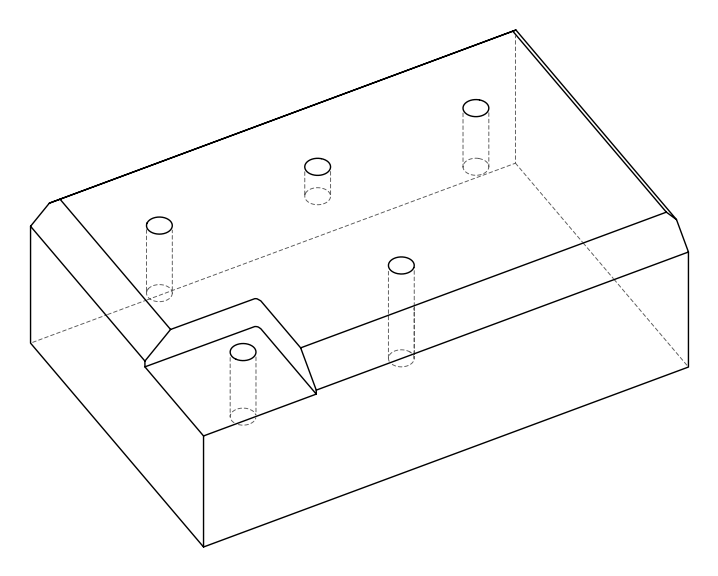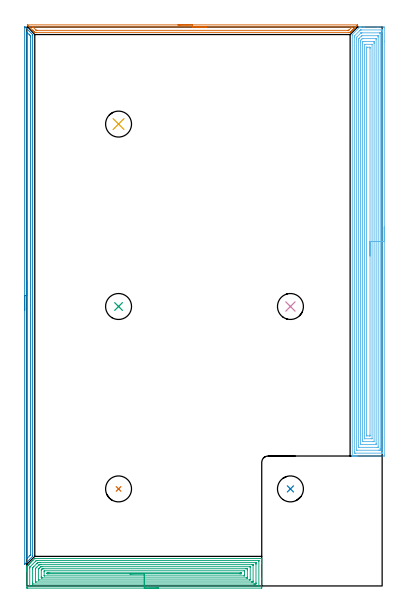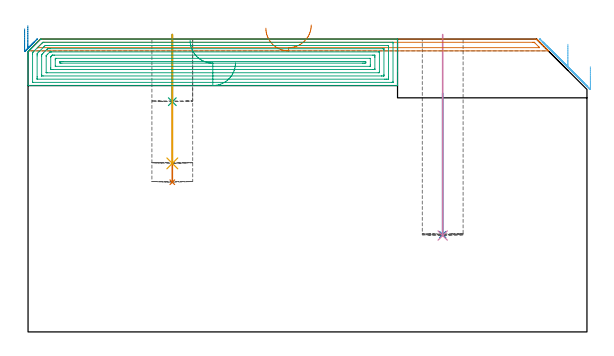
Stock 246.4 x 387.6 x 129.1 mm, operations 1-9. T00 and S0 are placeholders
(PLAN: 10 operations, 2 tool changes, 82.3 min)
(1 INDEXABLE_INSERT_DRILL_BLIND_HOLE_FROM_SOLID | STEP1POCKET | NXT0302_007 | 0.26 min | 15977 mm3)
(2 INDEXABLE_INSERT_DRILL_BLIND_HOLE_FROM_SOLID_1 | STEP1POCKET_1 | NXT0302_007 | 0.26 min | 21848 mm3)
(3 INDEXABLE_INSERT_DRILL_BLIND_HOLE_FROM_SOLID_2 | STEP1POCKET_2 | NXT0302_007 | 0.12 min | 6958 mm3)
(4 INDEXABLE_INSERT_DRILL_BLIND_HOLE_FROM_SOLID_3 | STEP1POCKET_3 | NXT0302_007 | 0.36 min | 21949 mm3)
(5 INDEXABLE_INSERT_DRILL_BLIND_HOLE_FROM_SOLID_4 | STEP1POCKET_4 | NXT0302_007 | 0.23 min | 13871 mm3)
(6 AREA_MILL | FG_CHAMFER_SURFACE | UGT0205_001 | 19.39 min | 75305 mm3)
(7 AREA_MILL_1 | FG_CHAMFER_SURFACE_1 | UGT0205_001 | 3.78 min | 3052 mm3)
(8 AREA_MILL_2 | FG_CHAMFER_SURFACE_2 | UGT0205_001 | 6.08 min | 5642 mm3)
(9 AREA_MILL_3 | FG_CHAMFER_SURFACE_3 | UGT0205_001 | 10.62 min | 35788 mm3)
(10 MILL_CORNER_NOTCH_RECTANGULAR | CORNER_NOTCH_RECTANGULAR | NXT0201_009 | Follow Part, ap 2, ae 75% | 41.24 min | 184515 mm3)
(TOOL NXT0302_007 | Index. Insert Drill 18mm [880-D1800L25-05] | D18 PA176 FL90 Z2)
(TOOL UGT0205_001 | Chamfer Mill 20 x 3 x 45 deg. | D20 FL50 Z2)
(TOOL NXT0201_009 | ENDMILL 8mm [2P460-0800-NA 1630] | D8 FL26 Z6)
(OP 1 INDEXABLE_INSERT_DRILL_BLIND_HOLE_FROM_SOLID)
G17 G21 G94 G90
T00 M6
G54
G17 G0 G90 X63.6 Y67.3 S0 M3
G43 Z139.1 H1
G94 G81 G98 Z66. F250. R131.1
G80
M5
M2
(OP 2 INDEXABLE_INSERT_DRILL_BLIND_HOLE_FROM_SOLID_1)
G17 G21 G94 G90
T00 M6
G54
G17 G0 G90 X182.8 Y67.3 S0 M3
G43 Z139.1 H1
G94 G81 G98 Z42.9 F250. R105.2
G80
M5
M2
(OP 3 INDEXABLE_INSERT_DRILL_BLIND_HOLE_FROM_SOLID_2)
G17 G21 G94 G90
T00 M6
G54
G17 G0 G90 X63.6 Y193.8 S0 M3
G43 Z139.1 H1
G94 G81 G98 Z101.5 F250. R131.1
G80
M5
M2
(OP 4 INDEXABLE_INSERT_DRILL_BLIND_HOLE_FROM_SOLID_3)
G17 G21 G94 G90
T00 M6
G54
G17 G0 G90 X182.8 Y193.8 S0 M3
G43 Z139.1 H1
G94 G81 G98 Z42.5 F250. R131.1
G80
M5
M2
(OP 5 INDEXABLE_INSERT_DRILL_BLIND_HOLE_FROM_SOLID_4)
G17 G21 G94 G90
T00 M6
G54
G17 G0 G90 X63.6 Y320.3 S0 M3
G43 Z139.1 H1
G94 G81 G98 Z74.3 F250. R131.1
G80
M5
M2
(OP 6 AREA_MILL)
G17 G21 G94 G90
T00 M6
G54
G17 G0 G90 X247.9 Y248.85 S1061 M3
G43 Z139.1 H0
Z116.9
G94 G1 Y248.812 Z116.028 F250.
Y248.698 Z115.164
Y248.509 Z114.312
Y248.247 Z113.48
Y247.913 Z112.674
Y247.51 Z111.9
Y247.041 Z111.164
Y246.51 Z110.472
Y245.921 Z109.829
Y245.278 Z109.24
Y244.586 Z108.709
Y243.85 Z108.24
Y243.076 Z107.837
Y242.27 Z107.503
Y241.438 Z107.241
Y240.586 Z107.052
Y239.722 Z106.938
Y238.85 Z106.9
Y90.705
X247.896 Y90.303 Z106.902
X247.892 Y90.11 Z106.906
X247.695 Y90.1 Z107.102
X229.442 Z125.353
X228.842 Z125.952
X228.273 Z126.524
X227.958 Z126.838
X227.389 Z127.407
X227.074 Z127.721
X226.444 Z128.356
X226.049 Z128.75
X225.717 Z129.074
X225.703 Y90.108 Z129.088
X225.7 Y90.259 Z129.1
Y381.64
X225.698 Y382.396 Z129.098
X225.699 Y382.4 Z129.096
X225.7 Y382.403 Z129.095
X225.743 Y382.445 Z129.055
X225.831 Y382.532 Z128.967
X230.74 Y387.441 Z124.058
X230.782 Y387.484 Z124.013
X230.865 Y387.569 Z123.926
X230.897 Y387.59 Z123.893
X230.924 Y387.599 Z123.866
X231.068 Y387.6 Z123.726
X231.304 Z123.495
X231.749 Z123.051
X232.379 Z122.416
X233.578 Z121.219
X234.147 Z120.647
X243.431 Z111.366
X247.41 Z107.387
X247.697 Y387.598 Z107.1
X247.892 Y387.59 Z106.906
X247.899 Y387.394 Z106.899
X247.9 Y377.736 Z106.9
Y238.85
X246.486 Z108.314
X246.485 Y92.277 Z108.315
X246.484 Y92.171 Z108.316
X246.481 Y92.119 Z108.319
X246.48 Y92.113 Z108.32
X246.465 Y92.109 Z108.335
X246.415 Y92.105 Z108.385
X246.028 Y92.1 Z108.772
X227.958 Z126.842
X227.459 Y92.102 Z127.341
X227.232 Y92.107 Z127.568
X227.133 Y92.11 Z127.667
X227.116 Y92.447 Z127.684
X227.115 Y92.49 Z127.685
X227.114 Y93.342 Z127.686
X227.115 Y380.748 Z127.685
X227.121 Y381.173 Z127.679
X227.133 Y381.372 Z127.667
X227.234 Y381.478 Z127.566
X227.39 Y381.64 Z127.41
X230.959 Y385.21 Z123.841
X231.23 Y385.477 Z123.57
X231.32 Y385.562 Z123.48
X231.352 Y385.59 Z123.448
X231.398 Y385.593 Z123.402
X231.495 Y385.596 Z123.305
X231.993 Y385.6 Z122.807
X245.642 Z109.158
X246.141 Y385.598 Z108.659
X246.368 Y385.593 Z108.432
X246.467 Y385.59 Z108.333
X246.484 Y385.252 Z108.316
X246.485 Y385.21 Z108.315
X246.486 Y384.358 Z108.314
Y238.85
X245.072 Z109.729
X245.071 Y95.167
X245.07 Y94.852 Z109.73
X245.066 Y94.275 Z109.734
X245.065 Y94.126 Z109.735
X244.922 Y94.109 Z109.878
X244.758 Y94.105 Z110.042
X244.047 Y94.1 Z110.753
X243.873 Z110.927
X229.015 Z125.785
X228.842 Y94.102 Z125.958
X228.669 Y94.105 Z126.131
X228.554 Y94.11 Z126.246
X228.534 Y94.117 Z126.266
X228.533 Y94.132 Z126.267
X228.531 Y94.17 Z126.269
X228.529 Y94.275 Z126.271
Y379.279
X228.53 Y379.855 Z126.27
X228.532 Y380.168 Z126.268
X228.535 Y380.276 Z126.265
X228.547 Y380.336 Z126.253
X228.894 Y380.695 Z125.906
X231.559 Y383.36 Z123.241
X231.626 Y383.425 Z123.174
X231.779 Y383.568 Z123.021
X231.825 Y383.59 Z122.975
X231.917 Y383.595 Z122.883
X232.032 Y383.598 Z122.768
X232.206 Y383.6 Z122.594
X232.379 Z122.421
X244.584 Z110.216
X244.758 Y383.598 Z110.042
X244.931 Y383.595 Z109.869
X245.046 Y383.59 Z109.754
X245.066 Y383.583 Z109.734
X245.067 Y383.568 Z109.733
X245.07 Y383.53 Z109.73
X245.071 Y383.425 Z109.729
X245.072 Y238.85
X243.657 Z111.143
X243.656 Y96.279 Z111.144
X243.654 Y96.182 Z111.146
X243.65 Y96.125 Z111.15
X243.645 Y96.11 Z111.155
X243.622 Y96.107 Z111.178
X243.411 Y96.103 Z111.389
X242.989 Y96.1 Z111.811
X230.571 Z124.229
X230.179 Y96.105 Z124.621
X229.983 Y96.11 Z124.817
X229.949 Y96.118 Z124.851
X229.946 Y96.151 Z124.854
X229.945 Y96.206 Z124.855
X229.943 Y96.734 Z124.857
Y96.952
Y378.07
X229.944 Y378.743 Z124.856
X229.947 Y378.963 Z124.853
X229.953 Y379.293 Z124.847
X230.117 Y379.461 Z124.683
X230.503 Y379.855 Z124.297
X232.053 Y381.405 Z122.747
X232.185 Y381.534 Z122.615
X232.227 Y381.572 Z122.573
X232.25 Y381.589 Z122.55
X232.274 Y381.593 Z122.526
X232.379 Y381.599 Z122.421
X232.419 Y381.6 Z122.381
X243.029 Z111.771
X243.421 Y381.595 Z111.379
X243.617 Y381.59 Z111.183
X243.651 Y381.582 Z111.149
X243.654 Y381.549 Z111.146
X243.655 Y381.494 Z111.145
X243.657 Y380.966 Z111.143
Y380.748
Y238.85
X242.243 Z112.557
Y98.598
X242.242 Y98.459 Z112.558
X242.238 Y98.18 Z112.562
X242.236 Y98.109 Z112.564
X242.223 Y98.106 Z112.577
X242.184 Y98.103 Z112.616
X242.105 Y98.101 Z112.695
X231.495 Z123.305
X231.405 Y98.103 Z123.395
X231.379 Y98.106 Z123.421
X231.369 Y98.108 Z123.431
X231.364 Y98.136 Z123.436
X231.361 Y98.32 Z123.439
X231.358 Y98.598 Z123.442
X231.357 Y377.317 Z123.443
X231.359 Y378.07 Z123.441
X231.361 Y378.205 Z123.439
X231.364 Y378.251 Z123.436
X231.391 Y378.282 Z123.409
X231.495 Y378.393 Z123.305
X231.777 Y378.678 Z123.023
X232.06 Y378.963 Z122.74
X232.221 Y379.122 Z122.579
X232.379 Y379.278 Z122.421
X232.671 Y379.561 Z122.129
X232.713 Y379.59 Z122.087
X232.79 Y379.593 Z122.01
X232.948 Y379.597 Z121.852
X233.263 Y379.599 Z121.537
X233.516 Y379.6 Z121.284
X242.105 Y379.599 Z112.695
X242.195 Y379.597 Z112.605
X242.221 Y379.594 Z112.579
X242.23 Y379.592 Z112.57
X242.236 Y379.565 Z112.564
X242.239 Y379.381 Z112.561
X242.242 Y379.102 Z112.558
X242.243 Y238.85 Z112.557
X240.829 Z113.971
X240.828 Y100.274 Z113.972
X240.827 Y100.15 Z113.973
X240.825 Y100.12 Z113.975
X240.823 Y100.112 Z113.977
X240.814 Y100.108 Z113.986
X240.753 Y100.102 Z114.047
X240.337 Y100.1 Z114.463
X239.871 Z114.929
X233.263 Y100.101 Z121.537
X232.793 Y100.104 Z122.007
X232.779 Y100.11 Z122.021
X232.777 Y100.121 Z122.023
X232.773 Y100.522 Z122.027
X232.771 Y101.018 Z122.029
Y101.415
X232.772 Y376.285 Z122.028
X232.774 Y376.779 Z122.026
X232.778 Y377.178 Z122.022
X232.791 Y377.232 Z122.009
X232.836 Y377.282 Z121.964
X232.907 Y377.356 Z121.893
X232.998 Y377.446 Z121.802
X233.089 Y377.529 Z121.711
X233.161 Y377.59 Z121.639
X233.263 Y377.592 Z121.537
X233.73 Y377.599 Z121.07
X240.337 Z114.463
X240.806 Y377.596 Z113.994
X240.821 Y377.59 Z113.979
X240.823 Y377.579 Z113.977
X240.827 Y377.178 Z113.973
X240.829 Y376.681 Z113.971
Y376.285
Y238.85
X239.415 Z115.385
Y102.2
X239.414 Y102.147 Z115.386
X239.411 Y102.122 Z115.389
X239.409 Y102.116 Z115.391
X239.388 Y102.11 Z115.412
X238.978 Y102.102 Z115.822
X238.773 Y102.1 Z116.027
X234.352 Y102.101 Z120.448
X234.256 Y102.104 Z120.544
X234.238 Y102.107 Z120.562
X234.192 Y102.123 Z120.608
X234.186 Y102.268 Z120.614
Y102.307
X234.185 Y375.5 Z120.615
X234.186 Y375.553 Z120.614
X234.189 Y375.578 Z120.611
X234.191 Y375.584 Z120.609
X234.212 Y375.59 Z120.588
X234.622 Y375.598 Z120.178
X234.827 Y375.6 Z119.973
X239.248 Y375.599 Z115.552
X239.344 Y375.596 Z115.456
X239.362 Y375.593 Z115.438
X239.408 Y375.577 Z115.392
X239.414 Y375.432 Z115.386
Y375.393
X239.415 Y238.85 Z115.385
X238. Z116.8
Y104.665
X237.999 Y104.346 Z116.801
X237.994 Y104.134 Z116.806
X237.992 Y104.109 Z116.808
X237.984 Y104.106 Z116.816
X237.958 Y104.102 Z116.842
X237.903 Y104.1 Z116.897
X237.684 Z117.116
X235.908 Z118.892
X235.698 Y104.11 Z119.102
X235.606 Y104.116 Z119.194
X235.603 Y104.166 Z119.197
X235.601 Y104.221 Z119.199
X235.6 Y104.411 Z119.2
Y104.984
Y373.035
X235.601 Y373.354 Z119.199
X235.605 Y373.566 Z119.195
X235.608 Y373.591 Z119.192
X235.616 Y373.594 Z119.184
X235.642 Y373.598 Z119.158
X235.697 Y373.6 Z119.103
X235.916 Z118.884
X237.692 Z117.108
X237.902 Y373.59 Z116.898
X237.994 Y373.584 Z116.806
X237.997 Y373.534 Z116.803
X237.999 Y373.479 Z116.801
X238. Y373.289 Z116.8
Y372.716
Y238.85
Y237.978 Z116.838
Y237.113 Z116.951
Y236.262 Z117.14
Y235.43 Z117.403
Y234.624 Z117.736
Y233.85 Z118.139
Y233.114 Z118.608
Y232.422 Z119.139
Y231.779 Z119.728
Y231.19 Z120.372
Y230.658 Z121.064
Y230.19 Z121.8
Y229.787 Z122.573
Y229.453 Z123.379
Y229.191 Z124.211
Y229.002 Z125.063
Y228.888 Z125.928
Y228.85 Z126.8
G0 Z139.1
M5
M2
(OP 7 AREA_MILL_1)
G17 G21 G94 G90
T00 M6
G54
G17 G0 G90 X104.85 Y389.1 S1061 M3
G43 Z139.1 H0
Z133.9
G94 G1 X104.888 Z133.028 F250.
X105.002 Z132.164
X105.191 Z131.312
X105.453 Z130.48
X105.787 Z129.674
X106.19 Z128.9
X106.659 Z128.164
X107.19 Z127.472
X107.779 Z126.829
X108.422 Z126.24
X109.114 Z125.709
X109.85 Z125.24
X110.624 Z124.837
X111.43 Z124.503
X112.262 Z124.241
X113.114 Z124.052
X113.978 Z123.938
X114.85 Z123.9
X229.375 Y389.099 Z123.899
X229.383 Y389.095 Z123.904
X229.375 Y389.078 Z123.92
X229.304 Y389.003 Z123.996
X228.767 Y388.467 Z124.533
X228.558 Y388.256 Z124.74
X227.932 Y387.632 Z125.368
X227.885 Y387.585 Z125.414
X227.68 Y387.378 Z125.618
X227.098 Y386.797 Z126.202
X226.992 Y386.691 Z126.307
X226.802 Y386.5 Z126.496
X226.263 Y385.962 Z127.037
X225.924 Y385.622 Z127.374
X225.427 Y385.127 Z127.872
X225.205 Y384.904 Z128.094
X225.046 Y384.744 Z128.251
X224.89 Y384.589 Z128.408
X224.758 Y384.457 Z128.541
X224.607 Y384.305 Z128.691
X224.311 Y384.012 Z128.985
X224.202 Y383.905 Z129.091
X223.418 Y383.9 Z129.1
X6.282
X5.498 Y383.905 Z129.091
X5.475 Y383.925 Z129.072
X5.389 Y384.01 Z128.987
X5.093 Y384.305 Z128.691
X4.942 Y384.457 Z128.541
X4.81 Y384.589 Z128.408
X4.654 Y384.744 Z128.251
X4.495 Y384.904 Z128.094
X4.378 Y385.021 Z127.977
X4.215 Y385.183 Z127.812
X4.049 Y385.351 Z127.647
X3.947 Y385.452 Z127.545
X0.69 Y388.71 Z124.29
X0.474 Y388.929 Z124.071
X0.319 Y389.093 Z123.906
X0.474 Y389.1 Z123.9
X114.85
Y387.686 Z125.314
X225.205 Y387.685 Z125.315
X225.34
X225.459 Y387.681 Z125.319
X225.511 Y387.679 Z125.321
Y387.672 Z125.328
X225.435 Y387.591 Z125.409
X225.304 Y387.455 Z125.545
X225.205 Y387.354 Z125.646
X223.418 Y385.567 Z127.433
X223.222 Y385.375 Z127.625
X223.173 Y385.33 Z127.67
X223.16 Y385.322 Z127.678
X223.141 Y385.319 Z127.681
X223.094 Y385.316 Z127.684
X222.904 Y385.315 Z127.685
X222.524 Y385.314 Z127.686
X7.042
X6.662 Y385.317 Z127.683
X6.568 Y385.319 Z127.681
X6.548 Y385.321 Z127.679
X6.52 Y385.342 Z127.658
X6.455 Y385.401 Z127.599
X6.282 Y385.568 Z127.432
X4.248 Y387.603 Z125.397
X4.2 Y387.653 Z125.347
X4.181 Y387.677 Z125.323
Y387.68 Z125.32
X4.185 Y387.682 Z125.318
X4.246 Y387.684 Z125.316
X4.495 Y387.686 Z125.314
X4.629
X114.85
X115.722 Z125.352
X116.587 Z125.466
X117.438 Z125.655
X118.27 Z125.917
X119.076 Z126.251
X119.85 Z126.654
X120.586 Z127.123
X121.278 Z127.654
X121.921 Z128.243
X122.51 Z128.886
X123.042 Z129.579
X123.51 Z130.314
X123.913 Z131.088
X124.247 Z131.894
X124.509 Z132.726
X124.698 Z133.578
X124.812 Z134.443
X124.85 Z135.314
G0 Z139.1
M5
M2
(OP 8 AREA_MILL_2)
G17 G21 G94 G90
T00 M6
G54
G17 G0 G90 X-1.5 Y191.3 S1061 M3
G43 Z139.1 H0
Z133.6
G94 G1 Y191.338 Z132.728 F250.
Y191.452 Z131.864
Y191.641 Z131.012
Y191.903 Z130.18
Y192.237 Z129.374
Y192.64 Z128.6
Y193.108 Z127.864
Y193.639 Z127.172
Y194.229 Z126.529
Y194.872 Z125.94
Y195.564 Z125.408
Y196.3 Z124.94
Y197.074 Z124.537
Y197.88 Z124.203
Y198.712 Z123.941
Y199.563 Z123.752
Y200.428 Z123.638
Y201.3 Z123.6
X-1.499 Y387.481
X-1.494 Y387.59 Z123.605
X-1.412 Y387.6 Z123.688
X-1.292 Z123.807
X-1.2 Y387.59 Z123.895
X-1.105 Y387.506 Z123.993
X3.916 Y382.483 Z129.015
X3.995 Y382.395 Z129.091
X4. Y381.634 Z129.1
Y20.966
X3.993 Y20.496 Z129.093
X3.945 Y20.445 Z129.045
X3.912 Y20.411 Z129.011
X1.788 Y18.288 Z126.887
X0.511 Y17.01 Z125.61
X-0.89 Y15.609 Z124.209
X-1.412 Y15.088 Z123.686
X-1.491 Y15.013 Z123.605
X-1.499 Y15.119 Z123.601
X-1.5 Y201.3 Z123.6
X-0.086 Z125.014
Y383.42
X-0.081 Y384.019 Z125.019
X0.529 Y383.42 Z125.629
X1.694 Y382.256 Z126.794
X2.312 Y381.634 Z127.412
X2.581 Y381.357 Z127.681
X2.586 Y380.741 Z127.686
Y21.859
X2.581 Y21.543 Z127.681
X2.297 Y21.251 Z127.397
X2.016 Y20.966 Z127.116
X0.23 Y19.18 Z125.33
X0.072 Y19.027 Z125.172
X-0.081 Y18.881 Z125.019
X-0.086 Y19.18 Z125.014
Y19.185
Y201.3
Y202.171 Z125.052
Y203.036 Z125.166
Y203.888 Z125.355
Y204.72 Z125.617
Y205.526 Z125.951
Y206.3 Z126.354
Y207.036 Z126.823
Y207.728 Z127.354
Y208.371 Z127.943
Y208.96 Z128.586
Y209.491 Z129.278
Y209.96 Z130.014
Y210.363 Z130.788
Y210.697 Z131.594
Y210.959 Z132.426
Y211.148 Z133.278
Y211.262 Z134.143
Y211.3 Z135.014
G0 Z139.1
M5
M2
(OP 9 AREA_MILL_3)
G17 G21 G94 G90
T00 M6
G54
G17 G0 G90 X91.45 Y-1.5 S1061 M3
G43 Z139.1 H0
Z118.6
G94 G1 X91.412 Z117.728 F250.
X91.298 Z116.863
X91.109 Z116.012
X90.847 Z115.18
X90.513 Z114.374
X90.11 Z113.6
X89.642 Z112.864
X89.11 Z112.172
X88.521 Z111.529
X87.878 Z110.94
X87.186 Z110.408
X86.45 Z109.94
X85.676 Z109.537
X84.87 Z109.203
X84.038 Z108.941
X83.186 Z108.752
X82.322 Z108.638
X81.45 Z108.6
X0.616
X0.232 Y-1.496 Z108.603
X0.01 Y-1.492 Z108.606
X0. Y-1.266 Z108.831
Y9.911 Z120.006
Y10.521 Z120.615
Y11.071 Z121.168
Y11.407 Z121.503
Y11.957 Z122.053
Y12.292 Z122.387
Y13.117 Z123.216
X0.001 Y13.492 Z123.588
X0.02 Y13.522 Z123.619
X0.411 Y13.911 Z124.01
X0.562 Y14.063 Z124.16
X0.616 Y14.116 Z124.215
X0.803 Y14.304 Z124.403
X0.857 Y14.359 Z124.455
X0.914 Y14.414 Z124.513
X1.096 Y14.597 Z124.695
X1.152 Y14.654 Z124.75
X1.211 Y14.712 Z124.811
X1.389 Y14.889 Z124.988
X1.447 Y14.949 Z125.045
X1.744 Y15.244 Z125.344
X2.402 Y15.903 Z126.002
X3.295 Y16.796 Z126.895
X4.189 Y17.689 Z127.788
X5.433 Y18.934 Z129.032
X5.448 Y18.948 Z129.044
X5.505 Y19.001 Z129.08
X5.975 Y19. Z129.1
X162.731
X162.89 Y18.997 Z129.088
X162.892 Y18.976 Z129.067
X162.9 Y18.614 Z128.714
Y18.277 Z128.376
Y17.606 Z127.701
Y16.384 Z126.481
Y15.834 Z125.929
Y4.902 Z115.
Y-0.991 Z109.106
X162.897 Y-1.269 Z108.829
X162.89 Y-1.492 Z108.606
X162.665 Y-1.499 Z108.599
X81.45 Y-1.5 Z108.6
Y-0.086 Z110.014
X2.18 Y-0.085 Z110.015
X2.079 Y-0.084 Z110.016
X2.03 Y-0.081 Z110.019
X2.012 Y-0.079 Z110.021
X2.01 Y-0.065 Z110.035
X2.005 Y0.045 Z110.145
X2.001 Y0.293 Z110.393
Y12.292 Z122.392
X2.002 Y12.689 Z122.789
X2.009 Y12.934 Z123.034
X2.014 Y13.053 Z123.153
X2.133 Y13.178 Z123.278
X2.265 Y13.314 Z123.414
X2.402 Y13.453 Z123.553
X5.975 Y17.025 Z127.125
X6.269 Y17.314 Z127.414
X6.474 Y17.513 Z127.613
X6.546 Y17.579 Z127.679
X6.888 Y17.586 Z127.686
X160.72 Y17.585 Z127.685
X160.821 Y17.584 Z127.684
X160.87 Y17.581 Z127.681
X160.888 Y17.579 Z127.679
X160.89 Y17.565 Z127.665
X160.895 Y17.455 Z127.555
X160.899 Y17.207 Z127.307
Y0.382 Z110.482
X160.892 Y-0.017 Z110.083
X160.89 Y-0.068 Z110.032
X160.875 Y-0.079 Z110.021
X160.825 Y-0.081 Z110.019
X160.716 Y-0.084 Z110.016
X160.498 Y-0.086 Z110.014
X81.45
Y1.328 Z111.428
X4.189 Y1.329 Z111.429
X4.075 Y1.33 Z111.43
X4.035 Y1.333 Z111.433
X4.018 Y1.334 Z111.434
X4.01 Y1.355 Z111.455
X4.005 Y1.479 Z111.579
X4.002 Y1.666 Z111.766
X4. Y1.852 Z111.952
Y2.551 Z112.651
Y11.593 Z121.693
X4.005 Y12.292 Z122.392
X4.009 Y12.471 Z122.571
X4.032 Y12.62 Z122.72
X4.189 Y12.786 Z122.886
X4.828 Y13.429 Z123.529
X6.868 Y15.469 Z125.569
X7.052 Y15.652 Z125.752
X7.237 Y15.834 Z125.934
X7.502 Y16.091 Z126.191
X7.596 Y16.164 Z126.264
X7.761 Y16.166 Z126.266
X8.316 Y16.17 Z126.27
X8.655 Y16.171 Z126.271
X9.208
X158.711
X158.825 Y16.169 Z126.269
X158.865 Y16.167 Z126.267
X158.882 Y16.165 Z126.265
X158.89 Y16.145 Z126.245
X158.895 Y16.021 Z126.121
X158.898 Y15.834 Z125.934
X158.9 Y15.648 Z125.748
Y14.949 Z125.049
Y2.364 Z112.464
X158.895 Y1.666 Z111.766
X158.891 Y1.487 Z111.587
X158.872 Y1.335 Z111.435
X158.711 Y1.334 Z111.434
X158.157 Y1.33 Z111.43
X157.818 Y1.329 Z111.429
X157.265 Y1.328 Z111.428
X81.45
Y2.743 Z112.843
X6.675
X6.107 Y2.745 Z112.845
X6.046 Y2.747 Z112.847
X6.011 Y2.749 Z112.849
X6.008 Y2.794 Z112.894
X6.004 Y3. Z113.1
X6. Y3.412 Z113.512
Y11.407 Z121.507
X6.005 Y11.837 Z121.937
X6.01 Y12.052 Z122.152
X6.014 Y12.154 Z122.254
X6.062 Y12.206 Z122.306
X6.144 Y12.292 Z122.392
X6.503 Y12.654 Z122.754
X6.868 Y13.02 Z123.12
X8.406 Y14.557 Z124.657
X8.508 Y14.655 Z124.755
X8.578 Y14.719 Z124.819
X8.616 Y14.75 Z124.85
X8.655 Y14.752 Z124.852
X8.85 Y14.755 Z124.855
X9.548 Y14.757 Z124.857
X9.741
X156.225
X156.793 Y14.755 Z124.855
X156.854 Y14.753 Z124.853
X156.889 Y14.751 Z124.851
X156.892 Y14.706 Z124.806
X156.896 Y14.5 Z124.6
X156.9 Y14.088 Z124.188
Y3.437 Z113.537
X156.894 Y3.006 Z113.106
X156.89 Y2.792 Z112.892
X156.884 Y2.749 Z112.849
X156.831 Y2.747 Z112.847
X156.73 Y2.745 Z112.845
X156.032 Y2.743 Z112.843
X155.839
X81.45
Y4.157 Z114.257
X8.488
X8.154 Y4.159 Z114.259
X8.059 Y4.161 Z114.261
X8.009 Y4.164 Z114.264
X8.006 Y4.173 Z114.273
X8.002 Y4.23 Z114.33
X8.001 Y4.322 Z114.422
X8. Y11.407 Z121.507
X8.002 Y11.569 Z121.669
X8.005 Y11.65 Z121.75
X8.01 Y11.689 Z121.789
X8.028 Y11.718 Z121.818
X8.181 Y11.877 Z121.977
X8.59 Y12.292 Z122.392
X8.622 Y12.324 Z122.424
X9.548 Y13.248 Z123.348
X9.644 Y13.334 Z123.434
X9.73 Y13.337 Z123.437
X9.911 Y13.341 Z123.441
X10.274 Y13.343 Z123.443
X10.441
X154.412
X154.746 Y13.341 Z123.441
X154.84 Y13.339 Z123.439
X154.891 Y13.336 Z123.436
X154.893 Y13.327 Z123.427
X154.898 Y13.27 Z123.37
X154.899 Y13.178 Z123.278
Y4.56 Z114.66
X154.895 Y4.322 Z114.422
X154.89 Y4.167 Z114.267
X154.579 Y4.16 Z114.26
X154.411 Y4.158 Z114.258
X81.45 Y4.157 Z114.257
Y5.571 Z115.671
X10.967 Y5.572 Z115.672
X10.441 Y5.574 Z115.674
X10.067 Y5.578 Z115.678
X10.01 Y5.584 Z115.684
X10.004 Y5.641 Z115.741
X10.001 Y6.093 Z116.193
X10. Y6.53 Z116.63
X10.002 Y10.957 Z121.057
X10.007 Y11.182 Z121.282
X10.01 Y11.237 Z121.337
X10.042 Y11.283 Z121.383
X10.159 Y11.407 Z121.507
X10.298 Y11.549 Z121.649
X10.441 Y11.692 Z121.792
X10.648 Y11.891 Z121.991
X10.678 Y11.918 Z122.018
X10.717 Y11.922 Z122.022
X10.811 Y11.925 Z122.025
X11.334 Y11.928 Z122.028
X11.701 Y11.929 Z122.029
X151.933 Y11.928 Z122.028
X152.459 Y11.925 Z122.025
X152.833 Y11.922 Z122.022
X152.89 Y11.916 Z122.016
X152.896 Y11.859 Z121.959
X152.899 Y11.407 Z121.507
X152.9 Y10.97 Z121.07
X152.899 Y6.093 Z116.193
X152.896 Y5.66 Z115.76
X152.89 Y5.595 Z115.695
X152.88 Y5.578 Z115.678
X152.853 Y5.576 Z115.676
X152.722 Y5.573 Z115.673
X152.459 Y5.572 Z115.672
X152.093 Y5.571 Z115.671
X81.45
Y6.985 Z117.085
X12.221
X12.019 Y6.992 Z117.092
X12.004 Y7.056 Z117.156
X12.001 Y7.078 Z117.178
X12. Y9.861 Z119.961
X12.004 Y10.086 Z120.186
X12.016 Y10.508 Z120.608
X12.227 Y10.514 Z120.614
X12.234 Y10.515 Z120.615
X150.679
X150.881 Y10.508 Z120.608
X150.896 Y10.444 Z120.544
X150.899 Y10.422 Z120.522
X150.9 Y7.639 Z117.739
X150.896 Y7.414 Z117.514
X150.884 Y6.992 Z117.092
X150.673 Y6.985 Z117.085
X150.666
X81.45
Y8.399 Z118.499
X14.907 Y8.4 Z118.5
X14.365 Y8.402 Z118.502
X14.014 Y8.407 Z118.507
X14.001 Y8.75 Z118.85
X14. Y8.763 Z118.863
X14.014 Y9.093 Z119.193
X14.555 Y9.099 Z119.199
X14.907 Y9.1 Z119.2
X15.447
X147.993
X148.535 Y9.098 Z119.198
X148.886 Y9.093 Z119.193
X148.899 Y8.75 Z118.85
X148.9 Y8.737 Z118.837
X148.886 Y8.407 Z118.507
X148.345 Y8.401 Z118.501
X147.993 Y8.4 Z118.5
X147.453 Y8.399 Z118.499
X81.45
X80.578 Z118.538
X79.714 Z118.651
X78.862 Z118.84
X78.03 Z119.103
X77.224 Z119.436
X76.45 Z119.839
X75.714 Z120.308
X75.022 Z120.839
X74.379 Z121.428
X73.79 Z122.072
X73.258 Z122.764
X72.79 Z123.499
X72.387 Z124.273
X72.053 Z125.079
X71.791 Z125.911
X71.602 Z126.763
X71.488 Z127.628
X71.45 Z128.499
G0 Z139.1
M5
M2
